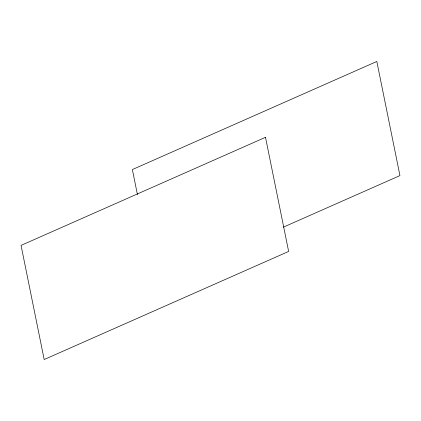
<?xml version="1.0" encoding="UTF-8"?>
<svg xmlns="http://www.w3.org/2000/svg" width="421" height="421" viewBox="0 0 421 421"><rect width="100%" height="100%" fill="white"/><g stroke="black" fill="none" stroke-linecap="round" stroke-linejoin="round"><path stroke-width="0.63" d="M283.428 227.124L399.95 175.599L376.816 61.471L132.362 169.563L137.43 194.565M265.504 137.309L21.05 245.401L44.184 359.529L288.638 251.437L265.504 137.309"/></g></svg>
